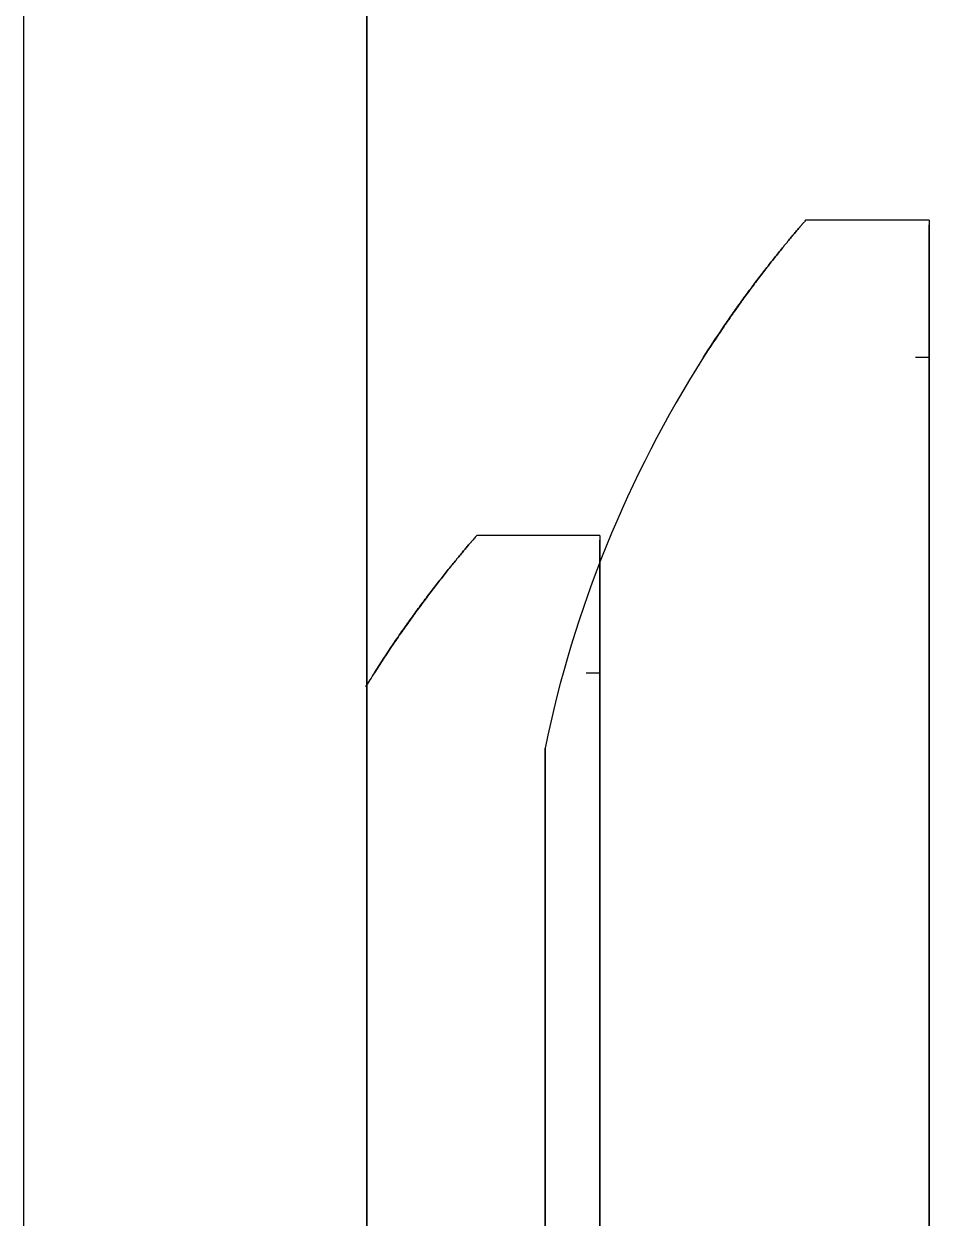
# Model space of a CAD drawing. Header units: millimetres. Extents: x 3774 to 718460, y -768339 to 192544.
# Drawn here: x 515413.1 to 515545.1, y -729062.1 to -728888.1 of the extents above; entities that cross this region are included whole.
import ezdxf

# ---------------------------------------------------------------- set-up
doc = ezdxf.new("R2010")
doc.units = ezdxf.units.MM
doc.layers.add('000 - 0_HIDE_OBJ_FRAMING_DEF_SUB_1', color=7, linetype='Continuous')

# ---------------------------------------------------------------- blocks, each defined once
blk = doc.blocks.new('DPA_Curved type D - Curved Type A-19559621-2350-01 ENTRANCE 3 ELEVATION 4')
at = {"layer": '000 - 0_HIDE_OBJ_FRAMING_DEF_SUB_1', "color": 7}
for p, q in [((-9172.98, 102550), (-9172.98, 105550)), ((-9172.98, 102550), (-9172.98, 105550)), ((-9172.98, 102550), (-9172.98, 105550)), ((-9172.98, 102550), (-9172.98, 105550)), ((-9122.98, 105550), (-9122.98, 104676.85)), ((-9122.98, 104676.85), (-9122.98, 105550))]:
    blk.add_line(p, q, dxfattribs=at)
blk = doc.blocks.new('DPA_Curved type D - Curved Type A-V129-2350-01 ENTRANCE 3 ELEVATION 4')
at = {"layer": '000 - 0_HIDE_OBJ_FRAMING_DEF_SUB_1', "color": 7}
for p, q in [((-9172.98, 102550), (-9172.98, 105550)), ((-9172.98, 102550), (-9172.98, 105550)), ((-9172.98, 102550), (-9172.98, 105550)), ((-9172.98, 102550), (-9172.98, 105550)), ((-9122.98, 105550), (-9122.98, 104513.61)), ((-9122.98, 104513.61), (-9122.98, 105550))]:
    blk.add_line(p, q, dxfattribs=at)
blk = doc.blocks.new('DPA_Curved type D - Curved Type A-V130-2350-01 ENTRANCE 3 ELEVATION 4')
at = {"layer": '000 - 0_HIDE_OBJ_FRAMING_DEF_SUB_1', "color": 7}
for p, q in [((-9172.97952, 102550), (-9172.97952, 105550)), ((-9172.97952, 102550), (-9172.97952, 105550)), ((-9172.97952, 102550), (-9172.97952, 105550)), ((-9172.97952, 102550), (-9172.97952, 105550)), ((-9122.97952, 105550), (-9122.97952, 104513.61015)), ((-9122.97952, 102550), (-9122.97952, 105550))]:
    blk.add_line(p, q, dxfattribs=at)
blk = doc.blocks.new('DPA_Curved type D - Curved Type A-V131-2350-01 ENTRANCE 3 ELEVATION 4')
at = {"layer": '000 - 0_HIDE_OBJ_FRAMING_DEF_SUB_1', "color": 7}
blk.add_line((-9172.97952, 102550), (-9172.97952, 105550), dxfattribs=at)
blk.add_line((-9172.97952, 102550), (-9172.97952, 105550), dxfattribs=at)
blk = doc.blocks.new('DPA_Curved type D - Curved Type A-V132-2350-01 ENTRANCE 3 ELEVATION 4')
at = {"layer": '000 - 0_HIDE_OBJ_FRAMING_DEF_SUB_1', "color": 7}
for p, q in [((-9172.97952, 102550), (-9172.97952, 105550)), ((-9172.97952, 102550), (-9172.97952, 105550)), ((-9172.97952, 102550), (-9172.97952, 105550)), ((-9172.97952, 102550), (-9172.97952, 105550)), ((-9122.97952, 105550), (-9122.97952, 102550)), ((-9122.97952, 102550), (-9122.97952, 105550))]:
    blk.add_line(p, q, dxfattribs=at)
blk = doc.blocks.new('DPA_Curved type D - Curved Type A-19559426-2350-01 ENTRANCE 3 ELEVATION 4')
at = {"layer": '000 - 0_HIDE_OBJ_FRAMING_DEF_SUB_1', "color": 7}
for p, q in [((-9172.97952, 102550), (-9172.97952, 105550)), ((-9172.97952, 102550), (-9172.97952, 105550)), ((-9172.97952, 102550), (-9172.97952, 105550)), ((-9172.97952, 102550), (-9172.97952, 105550)), ((-9122.97952, 105550), (-9122.97952, 102550)), ((-9122.97952, 102550), (-9122.97952, 105550))]:
    blk.add_line(p, q, dxfattribs=at)
blk = doc.blocks.new('DPA_Curved type D - Curved Type A-19559427-2350-01 ENTRANCE 3 ELEVATION 4')
at = {"layer": '000 - 0_HIDE_OBJ_FRAMING_DEF_SUB_1', "color": 7}
for p, q in [((-9172.97952, 102550), (-9172.97952, 105550)), ((-9172.97952, 102550), (-9172.97952, 105550)), ((-9172.97952, 102550), (-9172.97952, 105550)), ((-9172.97952, 102550), (-9172.97952, 105550)), ((-9122.97952, 105550), (-9122.97952, 102550)), ((-9122.97952, 102550), (-9122.97952, 105550))]:
    blk.add_line(p, q, dxfattribs=at)
blk = doc.blocks.new('DPA_Curved type D - Curved Type A-19559622-2350-01 ENTRANCE 3 ELEVATION 4')
at = {"layer": '000 - 0_HIDE_OBJ_FRAMING_DEF_SUB_1', "color": 7}
for p, q in [((-9172.98, 102550), (-9172.98, 105550)), ((-9172.98, 102550), (-9172.98, 105550)), ((-9172.98, 102550), (-9172.98, 105550)), ((-9172.98, 102550), (-9172.98, 105550)), ((-9122.98, 105550), (-9122.98, 104676.85)), ((-9122.98, 104676.85), (-9122.98, 105550))]:
    blk.add_line(p, q, dxfattribs=at)
blk = doc.blocks.new('ACM_L18 - LED Flood Light Luminaire - ACM_L18 - LED Flood Light Luminaire-19307049-2350-01 ENTRANCE 3 ELEVATION 4')
at = {"layer": '000 - 0_HIDE_OBJ_FRAMING_DEF_SUB_1', "color": 7}
for p, q in [((-9088.98, 104699), (-9106.95, 104699)), ((-9088.98, 104699), (-9088.98, 104679)), ((-9088.98, 104684.18), (-9088.98, 104698.32)), ((-9088.98, 104693.49), (-9088.98, 104683.5)), ((-9088.98, 104683.5), (-9088.98, 104693.49)), ((-9088.98, 104689), (-9088.98, 104679)), ((-9088.98, 104679), (-9088.98, 104689)), ((-9088.98, 104689), (-9088.98, 104679)), ((-9088.98, 104679), (-9088.98, 104689)), ((-9088.98, 104689), (-9088.98, 104679)), ((-9088.98, 104679), (-9088.98, 104689)), ((-9088.98, 104689), (-9088.98, 104679)), ((-9088.98, 104679), (-9088.98, 104689)), ((-9088.98, 104689), (-9088.98, 104679)), ((-9088.98, 104679), (-9088.98, 104689)), ((-9088.98, 104689), (-9088.98, 104679)), ((-9088.98, 104679), (-9088.98, 104689)), ((-9088.98, 104689), (-9088.98, 104679)), ((-9088.98, 104679), (-9088.98, 104689)), ((-9088.98, 104689), (-9088.98, 104679)), ((-9088.98, 104679), (-9088.98, 104689)), ((-9088.98, 104689), (-9088.98, 104679)), ((-9088.98, 104679), (-9088.98, 104689)), ((-9088.98, 104689), (-9088.98, 104679)), ((-9088.98, 104679), (-9088.98, 104689)), ((-9088.98, 104689), (-9088.98, 104679)), ((-9088.98, 104679), (-9088.98, 104689)), ((-9088.98, 104689), (-9088.98, 104679)), ((-9088.98, 104679), (-9088.98, 104689)), ((-9088.98, 104689), (-9088.98, 104679)), ((-9088.98, 104679), (-9088.98, 104689)), ((-9088.98, 104689), (-9088.98, 104679)), ((-9088.98, 104679), (-9088.98, 104689)), ((-9088.98, 104689), (-9088.98, 104679)), ((-9088.98, 104679), (-9088.98, 104689)), ((-9088.98, 104689), (-9088.98, 104679)), ((-9088.98, 104679), (-9088.98, 104689)), ((-9088.98, 104689), (-9088.98, 104679)), ((-9088.98, 104679), (-9088.98, 104689)), ((-9088.98, 104689), (-9088.98, 104679)), ((-9088.98, 104679), (-9088.98, 104689)), ((-9088.98, 104689), (-9088.98, 104679)), ((-9088.98, 104679), (-9088.98, 104689)), ((-9088.98, 104689), (-9088.98, 104679)), ((-9088.98, 104679), (-9088.98, 104689)), ((-9088.98, 104689), (-9088.98, 104679)), ((-9088.98, 104679), (-9088.98, 104689)), ((-9088.98, 104689), (-9088.98, 104679)), ((-9088.98, 104679), (-9088.98, 104689)), ((-9088.98, 104689), (-9088.98, 104679)), ((-9088.98, 104679), (-9088.98, 104689)), ((-9088.98, 104689), (-9088.98, 104679)), ((-9088.98, 104679), (-9088.98, 104689)), ((-9088.98, 104689), (-9088.98, 104679)), ((-9088.98, 104679), (-9088.98, 104689)), ((-9088.98, 104689), (-9088.98, 104679)), ((-9088.98, 104679), (-9088.98, 104689)), ((-9088.98, 104689), (-9088.98, 104679)), ((-9088.98, 104679), (-9088.98, 104689)), ((-9088.98, 104689), (-9088.98, 104679)), ((-9088.98, 104679), (-9088.98, 104689)), ((-9088.98, 104689), (-9088.98, 104679)), ((-9088.98, 104679), (-9088.98, 104689)), ((-9088.98, 104679), (-9088.98, 104683.49)), ((-9088.98, 104682.88), (-9088.98, 104679)), ((-9088.98, 104679), (-9088.98, 104682.88)), ((-9090.98, 104679), (-9088.98, 104679)), ((-9090.98, 104679), (-9088.98, 104679)), ((-9090.98, 104679), (-9088.98, 104679)), ((-9090.98, 104679), (-9088.98, 104679)), ((-9090.98, 104679), (-9088.98, 104679)), ((-9090.98, 104679), (-9088.98, 104679)), ((-9090.98, 104679), (-9088.98, 104679)), ((-9090.98, 104679), (-9088.98, 104679)), ((-9090.98, 104679), (-9088.98, 104679)), ((-9090.98, 104679), (-9088.98, 104679)), ((-9090.98, 104679), (-9088.98, 104679)), ((-9090.98, 104679), (-9088.98, 104679)), ((-9090.98, 104679), (-9088.98, 104679)), ((-9090.98, 104679), (-9088.98, 104679)), ((-9090.98, 104679), (-9088.98, 104679)), ((-9090.98, 104679), (-9088.98, 104679)), ((-9090.98, 104679), (-9088.98, 104679)), ((-9090.98, 104679), (-9088.98, 104679)), ((-9090.98, 104679), (-9088.98, 104679)), ((-9090.98, 104679), (-9088.98, 104679)), ((-9090.98, 104679), (-9088.98, 104679)), ((-9090.98, 104679), (-9088.98, 104679)), ((-9090.98, 104679), (-9088.98, 104679)), ((-9090.98, 104679), (-9088.98, 104679)), ((-9090.98, 104679), (-9088.98, 104679)), ((-9090.98, 104679), (-9088.98, 104679)), ((-9090.98, 104679), (-9088.98, 104679)), ((-9090.98, 104679), (-9088.98, 104679)), ((-9090.98, 104679), (-9088.98, 104679)), ((-9090.98, 104679), (-9088.98, 104679)), ((-9090.98, 104679), (-9088.98, 104679)), ((-9090.98, 104679), (-9088.98, 104679)), ((-9090.98, 104679), (-9088.98, 104679)), ((-9090.98, 104679), (-9088.98, 104679)), ((-9090.98, 104679), (-9088.98, 104679)), ((-9090.98, 104679), (-9088.98, 104679)), ((-9090.98, 104679), (-9088.98, 104679)), ((-9090.98, 104679), (-9088.98, 104679)), ((-9090.98, 104679), (-9088.98, 104679)), ((-9090.98, 104679), (-9088.98, 104679)), ((-9090.98, 104679), (-9088.98, 104679)), ((-9090.98, 104679), (-9088.98, 104679)), ((-9090.98, 104679), (-9088.98, 104679)), ((-9090.98, 104679), (-9088.98, 104679)), ((-9090.98, 104679), (-9088.98, 104679)), ((-9090.98, 104679), (-9088.98, 104679)), ((-9090.98, 104679), (-9088.98, 104679)), ((-9090.98, 104679), (-9088.98, 104679)), ((-9090.98, 104679), (-9088.98, 104679)), ((-9090.98, 104679), (-9088.98, 104679)), ((-9090.98, 104679), (-9088.98, 104679)), ((-9090.98, 104679), (-9088.98, 104679)), ((-9090.98, 104679), (-9088.98, 104679)), ((-9090.98, 104679), (-9088.98, 104679)), ((-9090.98, 104679), (-9088.98, 104679)), ((-9090.98, 104679), (-9088.98, 104679)), ((-9090.98, 104679), (-9088.98, 104679)), ((-9090.98, 104679), (-9088.98, 104679)), ((-9088.98, 104679), (-9088.98, 104419)), ((-9088.98, 104419), (-9088.98, 104679)), ((-9088.98, 104679), (-9088.98, 104554)), ((-9088.98, 104554), (-9088.98, 104679)), ((-9088.98, 104673.71), (-9088.98, 104664)), ((-9088.98, 104664), (-9088.98, 104673.71)), ((-9088.98, 104673.71), (-9088.98, 104664)), ((-9088.98, 104664), (-9088.98, 104673.71)), ((-9088.98, 104673.71), (-9088.98, 104664)), ((-9088.98, 104664), (-9088.98, 104673.71)), ((-9088.98, 104673.71), (-9088.98, 104664)), ((-9088.98, 104664), (-9088.98, 104673.71)), ((-9088.98, 104673.71), (-9088.98, 104664)), ((-9088.98, 104664), (-9088.98, 104673.71)), ((-9088.98, 104673.71), (-9088.98, 104664)), ((-9088.98, 104664), (-9088.98, 104673.71)), ((-9088.98, 104673.71), (-9088.98, 104664)), ((-9088.98, 104664), (-9088.98, 104673.71)), ((-9088.98, 104673.71), (-9088.98, 104664)), ((-9088.98, 104664), (-9088.98, 104673.71)), ((-9088.98, 104673.71), (-9088.98, 104664)), ((-9088.98, 104664), (-9088.98, 104673.71)), ((-9088.98, 104673.71), (-9088.98, 104664)), ((-9088.98, 104664), (-9088.98, 104673.71)), ((-9088.98, 104673.71), (-9088.98, 104664)), ((-9088.98, 104664), (-9088.98, 104673.71)), ((-9088.98, 104673.71), (-9088.98, 104664)), ((-9088.98, 104664), (-9088.98, 104673.71)), ((-9088.98, 104673.71), (-9088.98, 104664)), ((-9088.98, 104664), (-9088.98, 104673.71)), ((-9088.98, 104673.71), (-9088.98, 104664)), ((-9088.98, 104664), (-9088.98, 104673.71)), ((-9088.98, 104673.71), (-9088.98, 104664)), ((-9088.98, 104664), (-9088.98, 104673.71)), ((-9088.98, 104673.71), (-9088.98, 104664)), ((-9088.98, 104664), (-9088.98, 104673.71)), ((-9088.98, 104673.71), (-9088.98, 104664)), ((-9088.98, 104664), (-9088.98, 104673.71)), ((-9088.98, 104673.71), (-9088.98, 104664)), ((-9088.98, 104664), (-9088.98, 104673.71)), ((-9088.98, 104673.71), (-9088.98, 104664)), ((-9088.98, 104664), (-9088.98, 104673.71)), ((-9088.98, 104673.71), (-9088.98, 104664)), ((-9088.98, 104664), (-9088.98, 104673.71)), ((-9088.98, 104673.71), (-9088.98, 104664)), ((-9088.98, 104664), (-9088.98, 104673.71)), ((-9088.98, 104673.71), (-9088.98, 104664)), ((-9088.98, 104664), (-9088.98, 104673.71)), ((-9088.98, 104673.71), (-9088.98, 104664)), ((-9088.98, 104664), (-9088.98, 104673.71)), ((-9088.98, 104673.71), (-9088.98, 104664)), ((-9088.98, 104664), (-9088.98, 104673.71)), ((-9088.98, 104673.71), (-9088.98, 104664)), ((-9088.98, 104664), (-9088.98, 104673.71)), ((-9088.98, 104673.71), (-9088.98, 104664)), ((-9088.98, 104664), (-9088.98, 104673.71)), ((-9088.98, 104673.71), (-9088.98, 104664)), ((-9088.98, 104664), (-9088.98, 104673.71)), ((-9088.98, 104673.71), (-9088.98, 104664)), ((-9088.98, 104664), (-9088.98, 104673.71)), ((-9088.98, 104673.71), (-9088.98, 104664)), ((-9088.98, 104664), (-9088.98, 104673.71)), ((-9088.98, 104659), (-9088.98, 104649)), ((-9088.98, 104649), (-9088.98, 104659)), ((-9088.98, 104659), (-9088.98, 104649)), ((-9088.98, 104649), (-9088.98, 104659)), ((-9088.98, 104659), (-9088.98, 104649)), ((-9088.98, 104649), (-9088.98, 104659)), ((-9088.98, 104659), (-9088.98, 104649)), ((-9088.98, 104649), (-9088.98, 104659)), ((-9088.98, 104659), (-9088.98, 104649)), ((-9088.98, 104649), (-9088.98, 104659)), ((-9088.98, 104659), (-9088.98, 104649)), ((-9088.98, 104649), (-9088.98, 104659)), ((-9088.98, 104659), (-9088.98, 104649)), ((-9088.98, 104649), (-9088.98, 104659)), ((-9088.98, 104659), (-9088.98, 104649)), ((-9088.98, 104649), (-9088.98, 104659)), ((-9088.98, 104659), (-9088.98, 104649)), ((-9088.98, 104649), (-9088.98, 104659)), ((-9088.98, 104659), (-9088.98, 104649)), ((-9088.98, 104649), (-9088.98, 104659)), ((-9088.98, 104659), (-9088.98, 104649)), ((-9088.98, 104649), (-9088.98, 104659)), ((-9088.98, 104659), (-9088.98, 104649)), ((-9088.98, 104649), (-9088.98, 104659)), ((-9088.98, 104659), (-9088.98, 104649)), ((-9088.98, 104649), (-9088.98, 104659)), ((-9088.98, 104659), (-9088.98, 104649)), ((-9088.98, 104649), (-9088.98, 104659)), ((-9088.98, 104659), (-9088.98, 104649)), ((-9088.98, 104649), (-9088.98, 104659)), ((-9088.98, 104659), (-9088.98, 104649)), ((-9088.98, 104649), (-9088.98, 104659)), ((-9088.98, 104659), (-9088.98, 104649)), ((-9088.98, 104649), (-9088.98, 104659)), ((-9088.98, 104659), (-9088.98, 104649)), ((-9088.98, 104649), (-9088.98, 104659)), ((-9088.98, 104659), (-9088.98, 104649)), ((-9088.98, 104649), (-9088.98, 104659)), ((-9088.98, 104659), (-9088.98, 104649)), ((-9088.98, 104649), (-9088.98, 104659)), ((-9088.98, 104659), (-9088.98, 104649)), ((-9088.98, 104649), (-9088.98, 104659)), ((-9088.98, 104644), (-9088.98, 104634)), ((-9088.98, 104634), (-9088.98, 104644)), ((-9088.98, 104644), (-9088.98, 104634)), ((-9088.98, 104634), (-9088.98, 104644)), ((-9088.98, 104644), (-9088.98, 104634)), ((-9088.98, 104634), (-9088.98, 104644)), ((-9088.98, 104644), (-9088.98, 104634)), ((-9088.98, 104634), (-9088.98, 104644)), ((-9088.98, 104644), (-9088.98, 104634)), ((-9088.98, 104634), (-9088.98, 104644)), ((-9088.98, 104644), (-9088.98, 104634)), ((-9088.98, 104634), (-9088.98, 104644)), ((-9088.98, 104644), (-9088.98, 104634)), ((-9088.98, 104634), (-9088.98, 104644)), ((-9088.98, 104644), (-9088.98, 104634)), ((-9088.98, 104634), (-9088.98, 104644)), ((-9088.98, 104644), (-9088.98, 104634)), ((-9088.98, 104634), (-9088.98, 104644)), ((-9088.98, 104644), (-9088.98, 104634)), ((-9088.98, 104634), (-9088.98, 104644)), ((-9088.98, 104644), (-9088.98, 104634)), ((-9088.98, 104634), (-9088.98, 104644)), ((-9088.98, 104644), (-9088.98, 104634)), ((-9088.98, 104634), (-9088.98, 104644)), ((-9088.98, 104644), (-9088.98, 104634)), ((-9088.98, 104634), (-9088.98, 104644)), ((-9088.98, 104644), (-9088.98, 104634)), ((-9088.98, 104634), (-9088.98, 104644)), ((-9088.98, 104644), (-9088.98, 104634)), ((-9088.98, 104634), (-9088.98, 104644)), ((-9088.98, 104644), (-9088.98, 104634)), ((-9088.98, 104634), (-9088.98, 104644)), ((-9088.98, 104644), (-9088.98, 104634)), ((-9088.98, 104634), (-9088.98, 104644)), ((-9088.98, 104644), (-9088.98, 104634)), ((-9088.98, 104634), (-9088.98, 104644)), ((-9088.98, 104644), (-9088.98, 104634)), ((-9088.98, 104634), (-9088.98, 104644)), ((-9088.98, 104644), (-9088.98, 104634)), ((-9088.98, 104634), (-9088.98, 104644)), ((-9088.98, 104644), (-9088.98, 104634)), ((-9088.98, 104634), (-9088.98, 104644)), ((-9088.98, 104629), (-9088.98, 104619)), ((-9088.98, 104619), (-9088.98, 104629)), ((-9088.98, 104629), (-9088.98, 104619)), ((-9088.98, 104619), (-9088.98, 104629)), ((-9088.98, 104629), (-9088.98, 104619)), ((-9088.98, 104619), (-9088.98, 104629)), ((-9088.98, 104629), (-9088.98, 104619)), ((-9088.98, 104619), (-9088.98, 104629)), ((-9088.98, 104629), (-9088.98, 104619)), ((-9088.98, 104619), (-9088.98, 104629)), ((-9088.98, 104629), (-9088.98, 104619)), ((-9088.98, 104619), (-9088.98, 104629)), ((-9088.98, 104629), (-9088.98, 104619)), ((-9088.98, 104619), (-9088.98, 104629)), ((-9088.98, 104629), (-9088.98, 104619)), ((-9088.98, 104619), (-9088.98, 104629)), ((-9088.98, 104629), (-9088.98, 104619)), ((-9088.98, 104619), (-9088.98, 104629)), ((-9088.98, 104629), (-9088.98, 104619)), ((-9088.98, 104619), (-9088.98, 104629)), ((-9088.98, 104629), (-9088.98, 104619)), ((-9088.98, 104619), (-9088.98, 104629)), ((-9088.98, 104629), (-9088.98, 104619)), ((-9088.98, 104619), (-9088.98, 104629)), ((-9088.98, 104629), (-9088.98, 104619)), ((-9088.98, 104619), (-9088.98, 104629)), ((-9088.98, 104629), (-9088.98, 104619)), ((-9088.98, 104619), (-9088.98, 104629)), ((-9088.98, 104629), (-9088.98, 104619)), ((-9088.98, 104619), (-9088.98, 104629)), ((-9088.98, 104629), (-9088.98, 104619)), ((-9088.98, 104619), (-9088.98, 104629)), ((-9088.98, 104629), (-9088.98, 104619)), ((-9088.98, 104619), (-9088.98, 104629)), ((-9088.98, 104629), (-9088.98, 104619)), ((-9088.98, 104619), (-9088.98, 104629)), ((-9088.98, 104629), (-9088.98, 104619)), ((-9088.98, 104619), (-9088.98, 104629)), ((-9088.98, 104629), (-9088.98, 104619)), ((-9088.98, 104619), (-9088.98, 104629)), ((-9088.98, 104629), (-9088.98, 104619)), ((-9088.98, 104619), (-9088.98, 104629)), ((-9088.98, 104614), (-9088.98, 104604)), ((-9088.98, 104604), (-9088.98, 104614)), ((-9088.98, 104614), (-9088.98, 104604)), ((-9088.98, 104604), (-9088.98, 104614)), ((-9088.98, 104614), (-9088.98, 104604)), ((-9088.98, 104604), (-9088.98, 104614)), ((-9088.98, 104614), (-9088.98, 104604)), ((-9088.98, 104604), (-9088.98, 104614)), ((-9088.98, 104614), (-9088.98, 104604)), ((-9088.98, 104604), (-9088.98, 104614)), ((-9088.98, 104614), (-9088.98, 104604)), ((-9088.98, 104604), (-9088.98, 104614)), ((-9088.98, 104614), (-9088.98, 104604)), ((-9088.98, 104604), (-9088.98, 104614)), ((-9088.98, 104614), (-9088.98, 104604)), ((-9088.98, 104604), (-9088.98, 104614)), ((-9088.98, 104614), (-9088.98, 104604)), ((-9088.98, 104604), (-9088.98, 104614)), ((-9088.98, 104614), (-9088.98, 104604)), ((-9088.98, 104604), (-9088.98, 104614)), ((-9088.98, 104614), (-9088.98, 104604)), ((-9088.98, 104604), (-9088.98, 104614)), ((-9088.98, 104614), (-9088.98, 104604)), ((-9088.98, 104604), (-9088.98, 104614)), ((-9088.98, 104614), (-9088.98, 104604)), ((-9088.98, 104604), (-9088.98, 104614)), ((-9088.98, 104614), (-9088.98, 104604)), ((-9088.98, 104604), (-9088.98, 104614)), ((-9088.98, 104614), (-9088.98, 104604)), ((-9088.98, 104604), (-9088.98, 104614)), ((-9088.98, 104614), (-9088.98, 104604)), ((-9088.98, 104604), (-9088.98, 104614)), ((-9088.98, 104614), (-9088.98, 104604)), ((-9088.98, 104604), (-9088.98, 104614)), ((-9088.98, 104614), (-9088.98, 104604)), ((-9088.98, 104604), (-9088.98, 104614)), ((-9088.98, 104614), (-9088.98, 104604)), ((-9088.98, 104604), (-9088.98, 104614)), ((-9088.98, 104614), (-9088.98, 104604)), ((-9088.98, 104604), (-9088.98, 104614)), ((-9088.98, 104614), (-9088.98, 104604)), ((-9088.98, 104604), (-9088.98, 104614))]:
    blk.add_line(p, q, dxfattribs=at)
blk.add_arc((-8978.8, 104587.81), 169.66, 147.4867, 148.3047, dxfattribs=at)
blk.add_arc((-8978.8, 104587.81), 169.66, 147.4867, 148.3047, dxfattribs=at)
for points, knots in [([(-9106.95, 104699), (-9106.96, 104699), (-9107.06, 104698.89), (-9107.38, 104698.5), (-9107.76, 104698.05), (-9108.12, 104697.64), (-9108.52, 104697.17), (-9108.96, 104696.64), (-9109.43, 104696.06), (-9109.96, 104695.43), (-9110.51, 104694.76), (-9111.09, 104694.04), (-9111.68, 104693.29), (-9112.52, 104692.24), (-9113.38, 104691.12), (-9114.27, 104689.95), (-9115.17, 104688.75), (-9116.32, 104687.18), (-9117.71, 104685.22), (-9119.58, 104682.52), (-9120.96, 104680.41), (-9121.87, 104679)], [0, 0, 0, 0, 0.071429, 0.142857, 0.178571, 0.214286, 0.25, 0.285714, 0.321429, 0.357143, 0.392857, 0.428571, 0.464286, 0.5, 0.571429, 0.607143, 0.642857, 0.714286, 0.785714, 0.857143, 1, 1, 1, 1]), ([(-9110.87, 104694.31), (-9110.75, 104694.46), (-9110.44, 104694.84), (-9109.96, 104695.43), (-9109.43, 104696.06), (-9108.96, 104696.64), (-9108.52, 104697.17), (-9108.12, 104697.64), (-9107.76, 104698.05), (-9107.57, 104698.27), (-9107.49, 104698.38)], [0.5850224, 0.5850224, 0.5850224, 0.5850224, 0.6071429, 0.6428571, 0.6785714, 0.7142857, 0.75, 0.7857143, 0.8214286, 0.8571429, 0.8571429, 0.8571429, 0.8571429]), ([(-9121.87, 104679), (-9120.96, 104680.41), (-9119.59, 104682.52), (-9117.72, 104685.22), (-9116.56, 104686.85), (-9115.64, 104688.12), (-9114.95, 104689.04), (-9114.27, 104689.95), (-9113.61, 104690.83), (-9112.95, 104691.68), (-9112.31, 104692.5), (-9111.68, 104693.29), (-9111.28, 104693.79), (-9111.09, 104694.04)], [0, 0, 0, 0, 0.1428571, 0.2142857, 0.2857143, 0.3214286, 0.3571429, 0.3928571, 0.4285714, 0.4642857, 0.5, 0.5357143, 0.5714286, 0.5714286, 0.5714286, 0.5714286])]:
    blk.add_open_spline(points, degree=3, knots=knots, dxfattribs=at)
blk = doc.blocks.new('ACM_L18 - LED Flood Light Luminaire - ACM_L18 - LED Flood Light Luminaire-V222-2350-01 ENTRANCE 3 ELEVATION 4')
at = {"layer": '000 - 0_HIDE_OBJ_FRAMING_DEF_SUB_1', "color": 7}
for p, q in [((-9040.98, 104745), (-9058.95, 104745)), ((-9040.98, 104745), (-9040.98, 104725)), ((-9040.98, 104725), (-9040.98, 104744.32)), ((-9040.98, 104739.49), (-9040.98, 104725)), ((-9040.98, 104725), (-9040.98, 104739.49)), ((-9040.98, 104735), (-9040.98, 104725)), ((-9040.98, 104725), (-9040.98, 104735)), ((-9040.98, 104735), (-9040.98, 104725)), ((-9040.98, 104725), (-9040.98, 104735)), ((-9040.98, 104735), (-9040.98, 104725)), ((-9040.98, 104725), (-9040.98, 104735)), ((-9040.98, 104735), (-9040.98, 104725)), ((-9040.98, 104725), (-9040.98, 104735)), ((-9040.98, 104735), (-9040.98, 104725)), ((-9040.98, 104725), (-9040.98, 104735)), ((-9040.98, 104735), (-9040.98, 104725)), ((-9040.98, 104725), (-9040.98, 104735)), ((-9040.98, 104735), (-9040.98, 104725)), ((-9040.98, 104725), (-9040.98, 104735)), ((-9040.98, 104735), (-9040.98, 104725)), ((-9040.98, 104725), (-9040.98, 104735)), ((-9040.98, 104735), (-9040.98, 104725)), ((-9040.98, 104725), (-9040.98, 104735)), ((-9040.98, 104735), (-9040.98, 104725)), ((-9040.98, 104725), (-9040.98, 104735)), ((-9040.98, 104735), (-9040.98, 104725)), ((-9040.98, 104725), (-9040.98, 104735)), ((-9040.98, 104735), (-9040.98, 104725)), ((-9040.98, 104725), (-9040.98, 104735)), ((-9040.98, 104735), (-9040.98, 104725)), ((-9040.98, 104725), (-9040.98, 104735)), ((-9040.98, 104735), (-9040.98, 104725)), ((-9040.98, 104725), (-9040.98, 104735)), ((-9040.98, 104735), (-9040.98, 104725)), ((-9040.98, 104725), (-9040.98, 104735)), ((-9040.98, 104735), (-9040.98, 104725)), ((-9040.98, 104725), (-9040.98, 104735)), ((-9040.98, 104735), (-9040.98, 104725)), ((-9040.98, 104725), (-9040.98, 104735)), ((-9040.98, 104735), (-9040.98, 104725)), ((-9040.98, 104725), (-9040.98, 104735)), ((-9040.98, 104735), (-9040.98, 104725)), ((-9040.98, 104725), (-9040.98, 104735)), ((-9040.98, 104735), (-9040.98, 104725)), ((-9040.98, 104725), (-9040.98, 104735)), ((-9040.98, 104735), (-9040.98, 104725)), ((-9040.98, 104725), (-9040.98, 104735)), ((-9040.98, 104735), (-9040.98, 104725)), ((-9040.98, 104725), (-9040.98, 104735)), ((-9040.98, 104735), (-9040.98, 104725)), ((-9040.98, 104725), (-9040.98, 104735)), ((-9040.98, 104735), (-9040.98, 104725)), ((-9040.98, 104725), (-9040.98, 104735)), ((-9040.98, 104735), (-9040.98, 104725)), ((-9040.98, 104725), (-9040.98, 104735)), ((-9040.98, 104735), (-9040.98, 104725)), ((-9040.98, 104725), (-9040.98, 104735)), ((-9040.98, 104735), (-9040.98, 104725)), ((-9040.98, 104725), (-9040.98, 104735)), ((-9040.98, 104735), (-9040.98, 104725)), ((-9040.98, 104725), (-9040.98, 104735)), ((-9040.98, 104735), (-9040.98, 104725)), ((-9040.98, 104725), (-9040.98, 104735)), ((-9042.98, 104725), (-9040.98, 104725)), ((-9042.98, 104725), (-9040.98, 104725)), ((-9042.98, 104725), (-9040.98, 104725)), ((-9042.98, 104725), (-9040.98, 104725)), ((-9042.98, 104725), (-9040.98, 104725)), ((-9042.98, 104725), (-9040.98, 104725)), ((-9042.98, 104725), (-9040.98, 104725)), ((-9042.98, 104725), (-9040.98, 104725)), ((-9042.98, 104725), (-9040.98, 104725)), ((-9042.98, 104725), (-9040.98, 104725)), ((-9042.98, 104725), (-9040.98, 104725)), ((-9042.98, 104725), (-9040.98, 104725)), ((-9042.98, 104725), (-9040.98, 104725)), ((-9042.98, 104725), (-9040.98, 104725)), ((-9042.98, 104725), (-9040.98, 104725)), ((-9042.98, 104725), (-9040.98, 104725)), ((-9042.98, 104725), (-9040.98, 104725)), ((-9042.98, 104725), (-9040.98, 104725)), ((-9042.98, 104725), (-9040.98, 104725)), ((-9042.98, 104725), (-9040.98, 104725)), ((-9042.98, 104725), (-9040.98, 104725)), ((-9042.98, 104725), (-9040.98, 104725)), ((-9042.98, 104725), (-9040.98, 104725)), ((-9042.98, 104725), (-9040.98, 104725)), ((-9042.98, 104725), (-9040.98, 104725)), ((-9042.98, 104725), (-9040.98, 104725)), ((-9042.98, 104725), (-9040.98, 104725)), ((-9042.98, 104725), (-9040.98, 104725)), ((-9042.98, 104725), (-9040.98, 104725)), ((-9042.98, 104725), (-9040.98, 104725)), ((-9042.98, 104725), (-9040.98, 104725)), ((-9042.98, 104725), (-9040.98, 104725)), ((-9042.98, 104725), (-9040.98, 104725)), ((-9042.98, 104725), (-9040.98, 104725)), ((-9042.98, 104725), (-9040.98, 104725)), ((-9042.98, 104725), (-9040.98, 104725)), ((-9042.98, 104725), (-9040.98, 104725)), ((-9042.98, 104725), (-9040.98, 104725)), ((-9042.98, 104725), (-9040.98, 104725)), ((-9042.98, 104725), (-9040.98, 104725)), ((-9042.98, 104725), (-9040.98, 104725)), ((-9042.98, 104725), (-9040.98, 104725)), ((-9042.98, 104725), (-9040.98, 104725)), ((-9042.98, 104725), (-9040.98, 104725)), ((-9042.98, 104725), (-9040.98, 104725)), ((-9042.98, 104725), (-9040.98, 104725)), ((-9042.98, 104725), (-9040.98, 104725)), ((-9042.98, 104725), (-9040.98, 104725)), ((-9042.98, 104725), (-9040.98, 104725)), ((-9042.98, 104725), (-9040.98, 104725)), ((-9042.98, 104725), (-9040.98, 104725)), ((-9042.98, 104725), (-9040.98, 104725)), ((-9042.98, 104725), (-9040.98, 104725)), ((-9042.98, 104725), (-9040.98, 104725)), ((-9042.98, 104725), (-9040.98, 104725)), ((-9042.98, 104725), (-9040.98, 104725)), ((-9042.98, 104725), (-9040.98, 104725)), ((-9042.98, 104725), (-9040.98, 104725)), ((-9040.98, 104725), (-9040.98, 104465)), ((-9040.98, 104465), (-9040.98, 104725)), ((-9040.98, 104725), (-9040.98, 104600)), ((-9040.98, 104600), (-9040.98, 104725)), ((-9040.98, 104720), (-9040.98, 104710)), ((-9040.98, 104710), (-9040.98, 104720)), ((-9040.98, 104720), (-9040.98, 104710)), ((-9040.98, 104710), (-9040.98, 104720)), ((-9040.98, 104720), (-9040.98, 104710)), ((-9040.98, 104710), (-9040.98, 104720)), ((-9040.98, 104720), (-9040.98, 104710)), ((-9040.98, 104710), (-9040.98, 104720)), ((-9040.98, 104720), (-9040.98, 104710)), ((-9040.98, 104710), (-9040.98, 104720)), ((-9040.98, 104720), (-9040.98, 104710)), ((-9040.98, 104710), (-9040.98, 104720)), ((-9040.98, 104720), (-9040.98, 104710)), ((-9040.98, 104710), (-9040.98, 104720)), ((-9040.98, 104720), (-9040.98, 104710)), ((-9040.98, 104710), (-9040.98, 104720)), ((-9040.98, 104720), (-9040.98, 104710)), ((-9040.98, 104710), (-9040.98, 104720)), ((-9040.98, 104720), (-9040.98, 104710)), ((-9040.98, 104710), (-9040.98, 104720)), ((-9040.98, 104720), (-9040.98, 104710)), ((-9040.98, 104710), (-9040.98, 104720)), ((-9040.98, 104720), (-9040.98, 104710)), ((-9040.98, 104710), (-9040.98, 104720)), ((-9040.98, 104720), (-9040.98, 104710)), ((-9040.98, 104710), (-9040.98, 104720)), ((-9040.98, 104720), (-9040.98, 104710)), ((-9040.98, 104710), (-9040.98, 104720)), ((-9040.98, 104720), (-9040.98, 104710)), ((-9040.98, 104710), (-9040.98, 104720)), ((-9040.98, 104720), (-9040.98, 104710)), ((-9040.98, 104710), (-9040.98, 104720)), ((-9040.98, 104720), (-9040.98, 104710)), ((-9040.98, 104710), (-9040.98, 104720)), ((-9040.98, 104720), (-9040.98, 104710)), ((-9040.98, 104710), (-9040.98, 104720)), ((-9040.98, 104720), (-9040.98, 104710)), ((-9040.98, 104710), (-9040.98, 104720)), ((-9040.98, 104720), (-9040.98, 104710)), ((-9040.98, 104710), (-9040.98, 104720)), ((-9040.98, 104720), (-9040.98, 104710)), ((-9040.98, 104710), (-9040.98, 104720)), ((-9040.98, 104720), (-9040.98, 104710)), ((-9040.98, 104710), (-9040.98, 104720)), ((-9040.98, 104720), (-9040.98, 104710)), ((-9040.98, 104710), (-9040.98, 104720)), ((-9040.98, 104720), (-9040.98, 104710)), ((-9040.98, 104710), (-9040.98, 104720)), ((-9040.98, 104720), (-9040.98, 104710)), ((-9040.98, 104710), (-9040.98, 104720)), ((-9040.98, 104720), (-9040.98, 104710)), ((-9040.98, 104710), (-9040.98, 104720)), ((-9040.98, 104720), (-9040.98, 104710)), ((-9040.98, 104710), (-9040.98, 104720)), ((-9040.98, 104720), (-9040.98, 104710)), ((-9040.98, 104710), (-9040.98, 104720)), ((-9040.98, 104720), (-9040.98, 104710)), ((-9040.98, 104710), (-9040.98, 104720)), ((-9040.98, 104705), (-9040.98, 104695)), ((-9040.98, 104695), (-9040.98, 104705)), ((-9040.98, 104705), (-9040.98, 104695)), ((-9040.98, 104695), (-9040.98, 104705)), ((-9040.98, 104705), (-9040.98, 104695)), ((-9040.98, 104695), (-9040.98, 104705)), ((-9040.98, 104705), (-9040.98, 104695)), ((-9040.98, 104695), (-9040.98, 104705)), ((-9040.98, 104705), (-9040.98, 104695)), ((-9040.98, 104695), (-9040.98, 104705)), ((-9040.98, 104705), (-9040.98, 104695)), ((-9040.98, 104695), (-9040.98, 104705)), ((-9040.98, 104705), (-9040.98, 104695)), ((-9040.98, 104695), (-9040.98, 104705)), ((-9040.98, 104705), (-9040.98, 104695)), ((-9040.98, 104695), (-9040.98, 104705)), ((-9040.98, 104705), (-9040.98, 104695)), ((-9040.98, 104695), (-9040.98, 104705)), ((-9040.98, 104705), (-9040.98, 104695)), ((-9040.98, 104695), (-9040.98, 104705)), ((-9040.98, 104705), (-9040.98, 104695)), ((-9040.98, 104695), (-9040.98, 104705)), ((-9040.98, 104705), (-9040.98, 104695)), ((-9040.98, 104695), (-9040.98, 104705)), ((-9040.98, 104705), (-9040.98, 104695)), ((-9040.98, 104695), (-9040.98, 104705)), ((-9040.98, 104705), (-9040.98, 104695)), ((-9040.98, 104695), (-9040.98, 104705)), ((-9040.98, 104705), (-9040.98, 104695)), ((-9040.98, 104695), (-9040.98, 104705)), ((-9040.98, 104705), (-9040.98, 104695)), ((-9040.98, 104695), (-9040.98, 104705)), ((-9040.98, 104705), (-9040.98, 104695)), ((-9040.98, 104695), (-9040.98, 104705)), ((-9040.98, 104705), (-9040.98, 104695)), ((-9040.98, 104695), (-9040.98, 104705)), ((-9040.98, 104705), (-9040.98, 104695)), ((-9040.98, 104695), (-9040.98, 104705)), ((-9040.98, 104705), (-9040.98, 104695)), ((-9040.98, 104695), (-9040.98, 104705)), ((-9040.98, 104705), (-9040.98, 104695)), ((-9040.98, 104695), (-9040.98, 104705)), ((-9040.98, 104690), (-9040.98, 104680)), ((-9040.98, 104680), (-9040.98, 104690)), ((-9040.98, 104690), (-9040.98, 104680)), ((-9040.98, 104680), (-9040.98, 104690)), ((-9040.98, 104690), (-9040.98, 104680)), ((-9040.98, 104680), (-9040.98, 104690)), ((-9040.98, 104690), (-9040.98, 104680)), ((-9040.98, 104680), (-9040.98, 104690)), ((-9040.98, 104690), (-9040.98, 104680)), ((-9040.98, 104680), (-9040.98, 104690)), ((-9040.98, 104690), (-9040.98, 104680)), ((-9040.98, 104680), (-9040.98, 104690)), ((-9040.98, 104690), (-9040.98, 104680)), ((-9040.98, 104680), (-9040.98, 104690)), ((-9040.98, 104690), (-9040.98, 104680)), ((-9040.98, 104680), (-9040.98, 104690)), ((-9040.98, 104690), (-9040.98, 104680)), ((-9040.98, 104680), (-9040.98, 104690)), ((-9040.98, 104690), (-9040.98, 104680)), ((-9040.98, 104680), (-9040.98, 104690)), ((-9040.98, 104690), (-9040.98, 104680)), ((-9040.98, 104680), (-9040.98, 104690)), ((-9040.98, 104690), (-9040.98, 104680)), ((-9040.98, 104680), (-9040.98, 104690)), ((-9040.98, 104690), (-9040.98, 104680)), ((-9040.98, 104680), (-9040.98, 104690)), ((-9040.98, 104690), (-9040.98, 104680)), ((-9040.98, 104680), (-9040.98, 104690)), ((-9040.98, 104690), (-9040.98, 104680)), ((-9040.98, 104680), (-9040.98, 104690)), ((-9040.98, 104690), (-9040.98, 104680)), ((-9040.98, 104680), (-9040.98, 104690)), ((-9040.98, 104690), (-9040.98, 104680)), ((-9040.98, 104680), (-9040.98, 104690)), ((-9040.98, 104690), (-9040.98, 104680)), ((-9040.98, 104680), (-9040.98, 104690)), ((-9040.98, 104690), (-9040.98, 104680)), ((-9040.98, 104680), (-9040.98, 104690)), ((-9040.98, 104690), (-9040.98, 104680)), ((-9040.98, 104680), (-9040.98, 104690)), ((-9040.98, 104690), (-9040.98, 104680)), ((-9040.98, 104680), (-9040.98, 104690)), ((-9040.98, 104675), (-9040.98, 104665)), ((-9040.98, 104665), (-9040.98, 104675)), ((-9040.98, 104675), (-9040.98, 104665)), ((-9040.98, 104665), (-9040.98, 104675)), ((-9040.98, 104675), (-9040.98, 104665)), ((-9040.98, 104665), (-9040.98, 104675)), ((-9040.98, 104675), (-9040.98, 104665)), ((-9040.98, 104665), (-9040.98, 104675)), ((-9040.98, 104675), (-9040.98, 104665)), ((-9040.98, 104665), (-9040.98, 104675)), ((-9040.98, 104675), (-9040.98, 104665)), ((-9040.98, 104665), (-9040.98, 104675)), ((-9040.98, 104675), (-9040.98, 104665)), ((-9040.98, 104665), (-9040.98, 104675)), ((-9040.98, 104675), (-9040.98, 104665)), ((-9040.98, 104665), (-9040.98, 104675)), ((-9040.98, 104675), (-9040.98, 104665)), ((-9040.98, 104665), (-9040.98, 104675)), ((-9040.98, 104675), (-9040.98, 104665)), ((-9040.98, 104665), (-9040.98, 104675)), ((-9040.98, 104675), (-9040.98, 104665)), ((-9040.98, 104665), (-9040.98, 104675)), ((-9040.98, 104675), (-9040.98, 104665)), ((-9040.98, 104665), (-9040.98, 104675)), ((-9040.98, 104675), (-9040.98, 104665)), ((-9040.98, 104665), (-9040.98, 104675)), ((-9040.98, 104675), (-9040.98, 104665)), ((-9040.98, 104665), (-9040.98, 104675)), ((-9040.98, 104675), (-9040.98, 104665)), ((-9040.98, 104665), (-9040.98, 104675)), ((-9040.98, 104675), (-9040.98, 104665)), ((-9040.98, 104665), (-9040.98, 104675)), ((-9040.98, 104675), (-9040.98, 104665)), ((-9040.98, 104665), (-9040.98, 104675)), ((-9040.98, 104675), (-9040.98, 104665)), ((-9040.98, 104665), (-9040.98, 104675)), ((-9040.98, 104675), (-9040.98, 104665)), ((-9040.98, 104665), (-9040.98, 104675)), ((-9040.98, 104675), (-9040.98, 104665)), ((-9040.98, 104665), (-9040.98, 104675)), ((-9040.98, 104675), (-9040.98, 104665)), ((-9040.98, 104665), (-9040.98, 104675)), ((-9096.98, 104553), (-9096.98, 104668.01)), ((-9096.98, 104668.01), (-9096.98, 104553)), ((-9040.98, 104660), (-9040.98, 104650)), ((-9040.98, 104650), (-9040.98, 104660)), ((-9040.98, 104660), (-9040.98, 104650)), ((-9040.98, 104650), (-9040.98, 104660)), ((-9040.98, 104660), (-9040.98, 104650)), ((-9040.98, 104650), (-9040.98, 104660)), ((-9040.98, 104660), (-9040.98, 104650)), ((-9040.98, 104650), (-9040.98, 104660)), ((-9040.98, 104660), (-9040.98, 104650)), ((-9040.98, 104650), (-9040.98, 104660)), ((-9040.98, 104660), (-9040.98, 104650)), ((-9040.98, 104650), (-9040.98, 104660)), ((-9040.98, 104660), (-9040.98, 104650)), ((-9040.98, 104650), (-9040.98, 104660)), ((-9040.98, 104660), (-9040.98, 104650)), ((-9040.98, 104650), (-9040.98, 104660)), ((-9040.98, 104660), (-9040.98, 104650)), ((-9040.98, 104650), (-9040.98, 104660)), ((-9040.98, 104660), (-9040.98, 104650)), ((-9040.98, 104650), (-9040.98, 104660)), ((-9040.98, 104660), (-9040.98, 104650)), ((-9040.98, 104650), (-9040.98, 104660)), ((-9040.98, 104660), (-9040.98, 104650)), ((-9040.98, 104650), (-9040.98, 104660)), ((-9040.98, 104660), (-9040.98, 104650)), ((-9040.98, 104650), (-9040.98, 104660)), ((-9040.98, 104660), (-9040.98, 104650)), ((-9040.98, 104650), (-9040.98, 104660)), ((-9040.98, 104660), (-9040.98, 104650)), ((-9040.98, 104650), (-9040.98, 104660)), ((-9040.98, 104660), (-9040.98, 104650)), ((-9040.98, 104650), (-9040.98, 104660)), ((-9040.98, 104660), (-9040.98, 104650)), ((-9040.98, 104650), (-9040.98, 104660)), ((-9040.98, 104660), (-9040.98, 104650)), ((-9040.98, 104650), (-9040.98, 104660)), ((-9040.98, 104660), (-9040.98, 104650)), ((-9040.98, 104650), (-9040.98, 104660)), ((-9040.98, 104660), (-9040.98, 104650)), ((-9040.98, 104650), (-9040.98, 104660)), ((-9040.98, 104660), (-9040.98, 104650)), ((-9040.98, 104650), (-9040.98, 104660)), ((-9040.98, 104645), (-9040.98, 104635)), ((-9040.98, 104635), (-9040.98, 104645)), ((-9040.98, 104645), (-9040.98, 104635)), ((-9040.98, 104635), (-9040.98, 104645)), ((-9040.98, 104645), (-9040.98, 104635)), ((-9040.98, 104635), (-9040.98, 104645)), ((-9040.98, 104645), (-9040.98, 104635)), ((-9040.98, 104635), (-9040.98, 104645)), ((-9040.98, 104645), (-9040.98, 104635)), ((-9040.98, 104635), (-9040.98, 104645)), ((-9040.98, 104645), (-9040.98, 104635)), ((-9040.98, 104635), (-9040.98, 104645)), ((-9040.98, 104645), (-9040.98, 104635)), ((-9040.98, 104635), (-9040.98, 104645)), ((-9040.98, 104645), (-9040.98, 104635)), ((-9040.98, 104635), (-9040.98, 104645)), ((-9040.98, 104645), (-9040.98, 104635)), ((-9040.98, 104635), (-9040.98, 104645)), ((-9040.98, 104645), (-9040.98, 104635)), ((-9040.98, 104635), (-9040.98, 104645)), ((-9040.98, 104645), (-9040.98, 104635)), ((-9040.98, 104635), (-9040.98, 104645)), ((-9040.98, 104645), (-9040.98, 104635)), ((-9040.98, 104635), (-9040.98, 104645)), ((-9040.98, 104645), (-9040.98, 104635)), ((-9040.98, 104635), (-9040.98, 104645)), ((-9040.98, 104645), (-9040.98, 104635)), ((-9040.98, 104635), (-9040.98, 104645)), ((-9040.98, 104645), (-9040.98, 104635)), ((-9040.98, 104635), (-9040.98, 104645)), ((-9040.98, 104645), (-9040.98, 104635)), ((-9040.98, 104635), (-9040.98, 104645)), ((-9040.98, 104645), (-9040.98, 104635)), ((-9040.98, 104635), (-9040.98, 104645)), ((-9040.98, 104645), (-9040.98, 104635)), ((-9040.98, 104635), (-9040.98, 104645)), ((-9040.98, 104645), (-9040.98, 104635)), ((-9040.98, 104635), (-9040.98, 104645)), ((-9040.98, 104645), (-9040.98, 104635)), ((-9040.98, 104635), (-9040.98, 104645)), ((-9040.98, 104645), (-9040.98, 104635)), ((-9040.98, 104635), (-9040.98, 104645)), ((-9040.98, 104630), (-9040.98, 104620)), ((-9040.98, 104620), (-9040.98, 104630)), ((-9040.98, 104630), (-9040.98, 104620)), ((-9040.98, 104620), (-9040.98, 104630)), ((-9040.98, 104630), (-9040.98, 104620)), ((-9040.98, 104620), (-9040.98, 104630)), ((-9040.98, 104630), (-9040.98, 104620)), ((-9040.98, 104620), (-9040.98, 104630)), ((-9040.98, 104630), (-9040.98, 104620)), ((-9040.98, 104620), (-9040.98, 104630)), ((-9040.98, 104630), (-9040.98, 104620)), ((-9040.98, 104620), (-9040.98, 104630)), ((-9040.98, 104630), (-9040.98, 104620)), ((-9040.98, 104620), (-9040.98, 104630)), ((-9040.98, 104630), (-9040.98, 104620)), ((-9040.98, 104620), (-9040.98, 104630)), ((-9040.98, 104630), (-9040.98, 104620)), ((-9040.98, 104620), (-9040.98, 104630)), ((-9040.98, 104630), (-9040.98, 104620)), ((-9040.98, 104620), (-9040.98, 104630)), ((-9040.98, 104630), (-9040.98, 104620)), ((-9040.98, 104620), (-9040.98, 104630)), ((-9040.98, 104630), (-9040.98, 104620)), ((-9040.98, 104620), (-9040.98, 104630)), ((-9040.98, 104630), (-9040.98, 104620)), ((-9040.98, 104620), (-9040.98, 104630)), ((-9040.98, 104630), (-9040.98, 104620)), ((-9040.98, 104620), (-9040.98, 104630)), ((-9040.98, 104630), (-9040.98, 104620)), ((-9040.98, 104620), (-9040.98, 104630)), ((-9040.98, 104630), (-9040.98, 104620)), ((-9040.98, 104620), (-9040.98, 104630)), ((-9040.98, 104630), (-9040.98, 104620)), ((-9040.98, 104620), (-9040.98, 104630)), ((-9040.98, 104630), (-9040.98, 104620)), ((-9040.98, 104620), (-9040.98, 104630)), ((-9040.98, 104630), (-9040.98, 104620)), ((-9040.98, 104620), (-9040.98, 104630)), ((-9040.98, 104630), (-9040.98, 104620)), ((-9040.98, 104620), (-9040.98, 104630)), ((-9040.98, 104630), (-9040.98, 104620)), ((-9040.98, 104620), (-9040.98, 104630)), ((-9040.98, 104630), (-9040.98, 104620)), ((-9040.98, 104620), (-9040.98, 104630)), ((-9040.98, 104630), (-9040.98, 104620)), ((-9040.98, 104620), (-9040.98, 104630)), ((-9040.98, 104630), (-9040.98, 104620)), ((-9040.98, 104620), (-9040.98, 104630)), ((-9040.98, 104630), (-9040.98, 104620)), ((-9040.98, 104620), (-9040.98, 104630)), ((-9040.98, 104630), (-9040.98, 104620)), ((-9040.98, 104620), (-9040.98, 104630)), ((-9040.98, 104630), (-9040.98, 104620)), ((-9040.98, 104620), (-9040.98, 104630)), ((-9040.98, 104630), (-9040.98, 104620)), ((-9040.98, 104620), (-9040.98, 104630)), ((-9040.98, 104630), (-9040.98, 104620)), ((-9040.98, 104620), (-9040.98, 104630)), ((-9040.98, 104615), (-9040.98, 104605)), ((-9040.98, 104605), (-9040.98, 104615)), ((-9040.98, 104615), (-9040.98, 104605)), ((-9040.98, 104605), (-9040.98, 104615)), ((-9040.98, 104615), (-9040.98, 104605)), ((-9040.98, 104605), (-9040.98, 104615)), ((-9040.98, 104615), (-9040.98, 104605)), ((-9040.98, 104605), (-9040.98, 104615)), ((-9040.98, 104615), (-9040.98, 104605)), ((-9040.98, 104605), (-9040.98, 104615)), ((-9040.98, 104615), (-9040.98, 104605)), ((-9040.98, 104605), (-9040.98, 104615)), ((-9040.98, 104615), (-9040.98, 104605)), ((-9040.98, 104605), (-9040.98, 104615)), ((-9040.98, 104615), (-9040.98, 104605)), ((-9040.98, 104605), (-9040.98, 104615)), ((-9040.98, 104615), (-9040.98, 104605)), ((-9040.98, 104605), (-9040.98, 104615)), ((-9040.98, 104615), (-9040.98, 104605)), ((-9040.98, 104605), (-9040.98, 104615)), ((-9040.98, 104615), (-9040.98, 104605)), ((-9040.98, 104605), (-9040.98, 104615)), ((-9040.98, 104615), (-9040.98, 104605)), ((-9040.98, 104605), (-9040.98, 104615)), ((-9040.98, 104615), (-9040.98, 104605)), ((-9040.98, 104605), (-9040.98, 104615)), ((-9040.98, 104615), (-9040.98, 104605)), ((-9040.98, 104605), (-9040.98, 104615)), ((-9040.98, 104615), (-9040.98, 104605)), ((-9040.98, 104605), (-9040.98, 104615)), ((-9040.98, 104615), (-9040.98, 104605)), ((-9040.98, 104605), (-9040.98, 104615)), ((-9040.98, 104615), (-9040.98, 104605)), ((-9040.98, 104605), (-9040.98, 104615)), ((-9040.98, 104615), (-9040.98, 104605)), ((-9040.98, 104605), (-9040.98, 104615)), ((-9040.98, 104615), (-9040.98, 104605)), ((-9040.98, 104605), (-9040.98, 104615)), ((-9040.98, 104615), (-9040.98, 104605)), ((-9040.98, 104605), (-9040.98, 104615)), ((-9040.98, 104615), (-9040.98, 104605)), ((-9040.98, 104605), (-9040.98, 104615)), ((-9040.98, 104615), (-9040.98, 104605)), ((-9040.98, 104605), (-9040.98, 104615)), ((-9040.98, 104615), (-9040.98, 104605)), ((-9040.98, 104605), (-9040.98, 104615)), ((-9040.98, 104615), (-9040.98, 104605)), ((-9040.98, 104605), (-9040.98, 104615)), ((-9040.98, 104615), (-9040.98, 104605)), ((-9040.98, 104605), (-9040.98, 104615)), ((-9040.98, 104615), (-9040.98, 104605)), ((-9040.98, 104605), (-9040.98, 104615)), ((-9040.98, 104615), (-9040.98, 104605)), ((-9040.98, 104605), (-9040.98, 104615)), ((-9040.98, 104615), (-9040.98, 104605)), ((-9040.98, 104605), (-9040.98, 104615)), ((-9040.98, 104615), (-9040.98, 104605)), ((-9040.98, 104605), (-9040.98, 104615))]:
    blk.add_line(p, q, dxfattribs=at)
blk.add_arc((-8930.8, 104633.81), 169.66, 147.4867, 168.371, dxfattribs=at)
blk.add_arc((-8930.8, 104633.81), 169.66, 147.4867, 168.371, dxfattribs=at)
for points, knots in [([(-9058.95, 104745), (-9058.96, 104745), (-9059.06, 104744.89), (-9059.38, 104744.5), (-9059.76, 104744.05), (-9060.12, 104743.64), (-9060.52, 104743.17), (-9060.96, 104742.64), (-9061.43, 104742.06), (-9061.96, 104741.43), (-9062.51, 104740.76), (-9063.09, 104740.04), (-9063.68, 104739.29), (-9064.52, 104738.24), (-9065.38, 104737.12), (-9066.27, 104735.95), (-9067.17, 104734.75), (-9068.32, 104733.18), (-9069.71, 104731.22), (-9071.58, 104728.52), (-9072.96, 104726.41), (-9073.87, 104725)], [0, 0, 0, 0, 0.071429, 0.142857, 0.178571, 0.214286, 0.25, 0.285714, 0.321429, 0.357143, 0.392857, 0.428571, 0.464286, 0.5, 0.571429, 0.607143, 0.642857, 0.714286, 0.785714, 0.857143, 1, 1, 1, 1]), ([(-9073.87, 104725), (-9072.96, 104726.41), (-9071.59, 104728.52), (-9069.72, 104731.22), (-9068.56, 104732.85), (-9067.64, 104734.12), (-9066.95, 104735.04), (-9066.27, 104735.95), (-9065.61, 104736.83), (-9064.95, 104737.68), (-9064.31, 104738.5), (-9063.68, 104739.29), (-9063.09, 104740.04), (-9062.51, 104740.76), (-9061.96, 104741.43), (-9061.43, 104742.06), (-9060.96, 104742.64), (-9060.52, 104743.17), (-9060.12, 104743.64), (-9059.76, 104744.05), (-9059.57, 104744.27), (-9059.49, 104744.38)], [0, 0, 0, 0, 0.1428571, 0.2142857, 0.2857143, 0.3214286, 0.3571429, 0.3928571, 0.4285714, 0.4642857, 0.5, 0.5357143, 0.5714286, 0.6071429, 0.6428571, 0.6785714, 0.7142857, 0.75, 0.7857143, 0.8214286, 0.8571429, 0.8571429, 0.8571429, 0.8571429])]:
    blk.add_open_spline(points, degree=3, knots=knots, dxfattribs=at)
blk = doc.blocks.new('A$C7d5df670')
at = {"layer": '000 - 0_HIDE_OBJ_FRAMING_DEF_SUB_1', "color": 7}
for name in ['DPA_Curved type D - Curved Type A-19559621-2350-01 ENTRANCE 3 ELEVATION 4', 'DPA_Curved type D - Curved Type A-V129-2350-01 ENTRANCE 3 ELEVATION 4', 'DPA_Curved type D - Curved Type A-V129-2350-01 ENTRANCE 3 ELEVATION 4', 'DPA_Curved type D - Curved Type A-V129-2350-01 ENTRANCE 3 ELEVATION 4', 'DPA_Curved type D - Curved Type A-V129-2350-01 ENTRANCE 3 ELEVATION 4', 'DPA_Curved type D - Curved Type A-V130-2350-01 ENTRANCE 3 ELEVATION 4', 'DPA_Curved type D - Curved Type A-V131-2350-01 ENTRANCE 3 ELEVATION 4', 'DPA_Curved type D - Curved Type A-V132-2350-01 ENTRANCE 3 ELEVATION 4', 'DPA_Curved type D - Curved Type A-19559426-2350-01 ENTRANCE 3 ELEVATION 4', 'DPA_Curved type D - Curved Type A-19559427-2350-01 ENTRANCE 3 ELEVATION 4', 'DPA_Curved type D - Curved Type A-19559622-2350-01 ENTRANCE 3 ELEVATION 4', 'ACM_L18 - LED Flood Light Luminaire - ACM_L18 - LED Flood Light Luminaire-V222-2350-01 ENTRANCE 3 ELEVATION 4', 'ACM_L18 - LED Flood Light Luminaire - ACM_L18 - LED Flood Light Luminaire-19307049-2350-01 ENTRANCE 3 ELEVATION 4']:
    blk.add_blockref(name, (18312.98, -101150), dxfattribs=at)

msp = doc.modelspace()

# ---------------------------------------------------------------- block references
at = {"color": 7}
msp.add_blockref('A$C7d5df670', (506273.101, -732511.64), dxfattribs=at)

doc.saveas('drawing.dxf')
